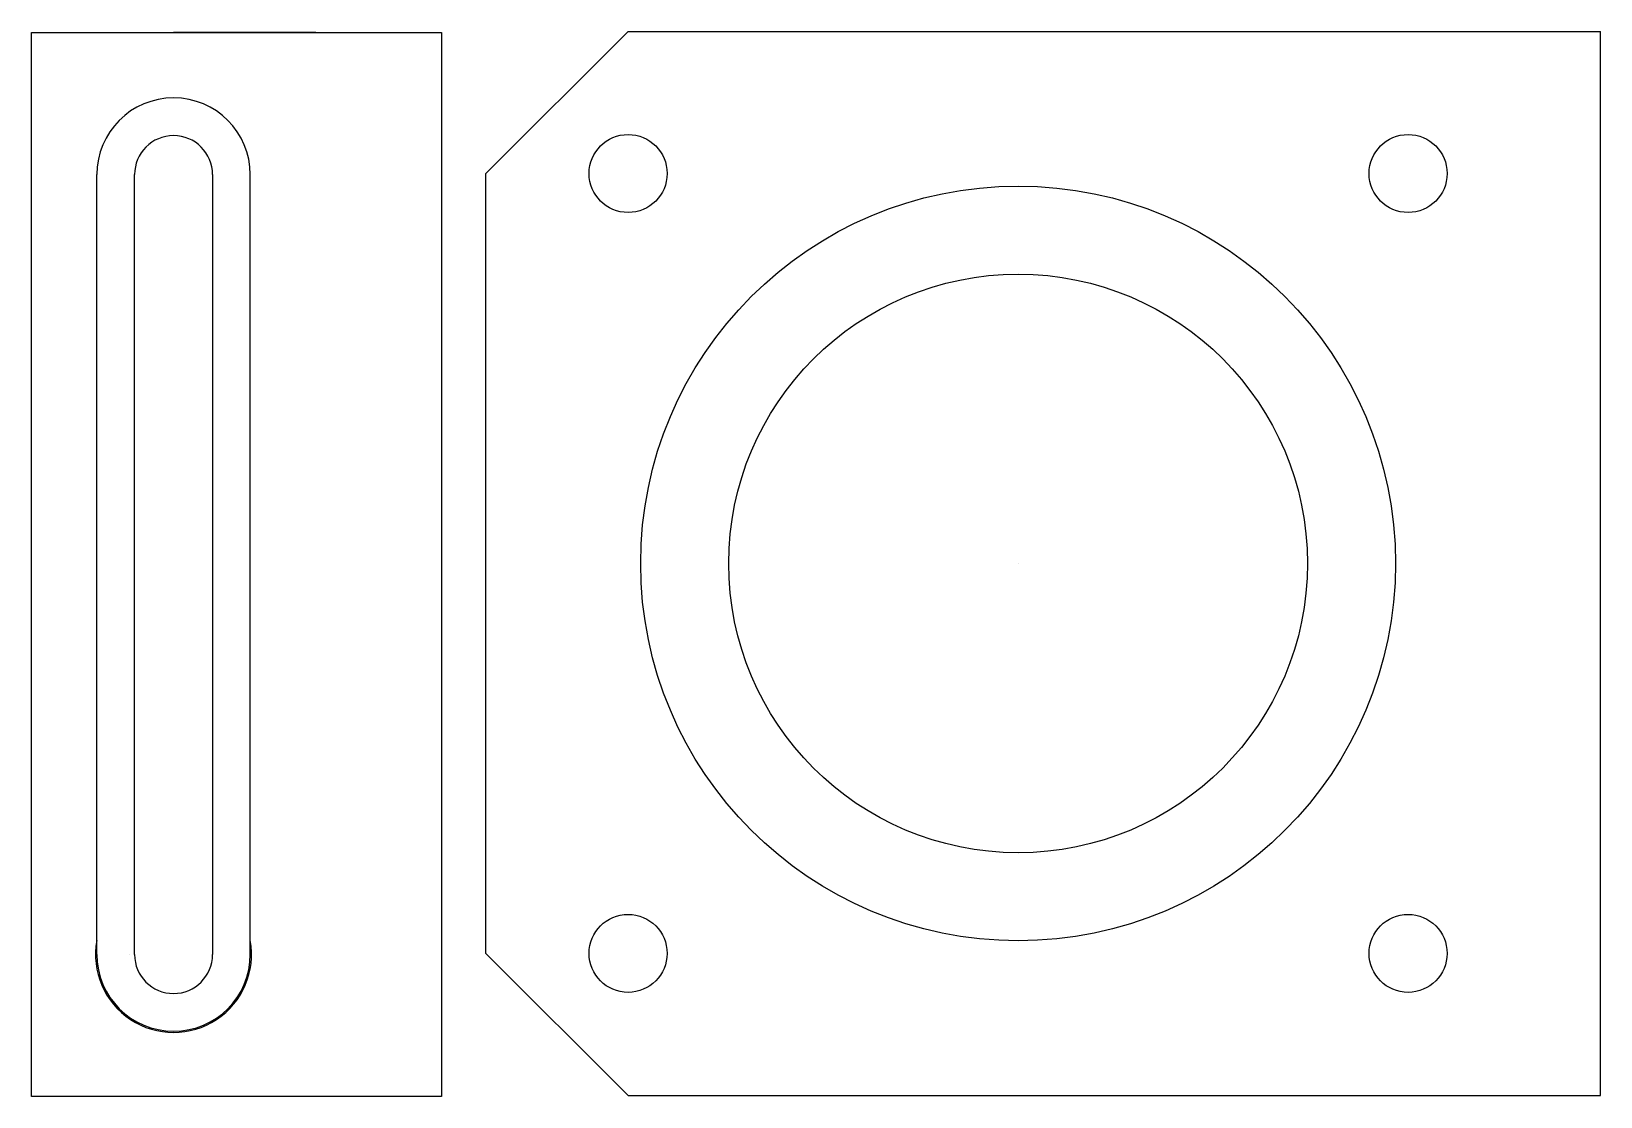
# Model space of a CAD drawing. Header units: inches. Extents: x -62.7 to -0.3, y -99.2 to -56.9.
import ezdxf

# ---------------------------------------------------------------- set-up
doc = ezdxf.new("R2010")
doc.units = ezdxf.units.IN
doc.header["$MEASUREMENT"] = 0
doc.layers.get('0').update_dxf_attribs({"true_color": 0xc2ced6})

msp = doc.modelspace()

# ---------------------------------------------------------------- linework, layer by layer
for p, q in [((-62.683, -99.224), (-62.683, -56.924)), ((-62.683, -56.924), (-51.383, -56.924)), ((-51.383, -56.924), (-57.033, -56.924)), ((-51.383, -56.924), (-46.383, -56.924)), ((-46.383, -56.924), (-46.383, -99.224)), ((-44.618, -62.53), (-38.968, -56.88)), ((-38.968, -56.88), (-0.318, -56.88)), ((-0.318, -99.18), (-0.318, -56.88)), ((-60.083, -93.574), (-60.083, -62.574)), ((-58.583, -93.574), (-58.583, -62.574)), ((-55.483, -62.574), (-55.483, -93.574)), ((-53.983, -93.574), (-53.983, -62.574)), ((-44.618, -93.53), (-44.618, -62.53)), ((-23.468, -78.03), (-23.468, -78.03)), ((-44.618, -93.53), (-38.968, -99.18)), ((-58.783, -93.574), (-58.783, -93.574)), ((-51.383, -99.224), (-62.683, -99.224)), ((-51.383, -99.224), (-57.033, -99.224)), ((-46.383, -99.224), (-51.383, -99.224)), ((-38.968, -99.18), (-0.318, -99.18))]:
    msp.add_line(p, q)
for centre, radius in [((-38.968, -62.53), 1.55), ((-7.968, -62.53), 1.55), ((-23.468, -78.03), 15), ((-23.468, -78.03), 11.5), ((-38.968, -93.53), 1.55), ((-7.968, -93.53), 1.55)]:
    msp.add_circle(centre, radius)
for centre, radius, start, end in [((-57.033, -62.574), 3.05, 0, 180), ((-57.033, -62.574), 1.55, 0, 180), ((-57.033, -93.574), 3.1, 169.69549, 10.30451), ((-57.033, -93.574), 3.1, 169.69549, 10.30451), ((-57.033, -93.574), 3.1, 169.69549, 10.30451), ((-57.033, -93.574), 3.1, 169.69549, 10.30451), ((-57.033, -93.574), 3.05, 180, 0), ((-57.033, -93.574), 3.05, 180, 0), ((-57.033, -93.574), 1.55, 180, 0)]:
    msp.add_arc(centre, radius, start, end)

doc.saveas('drawing.dxf')
